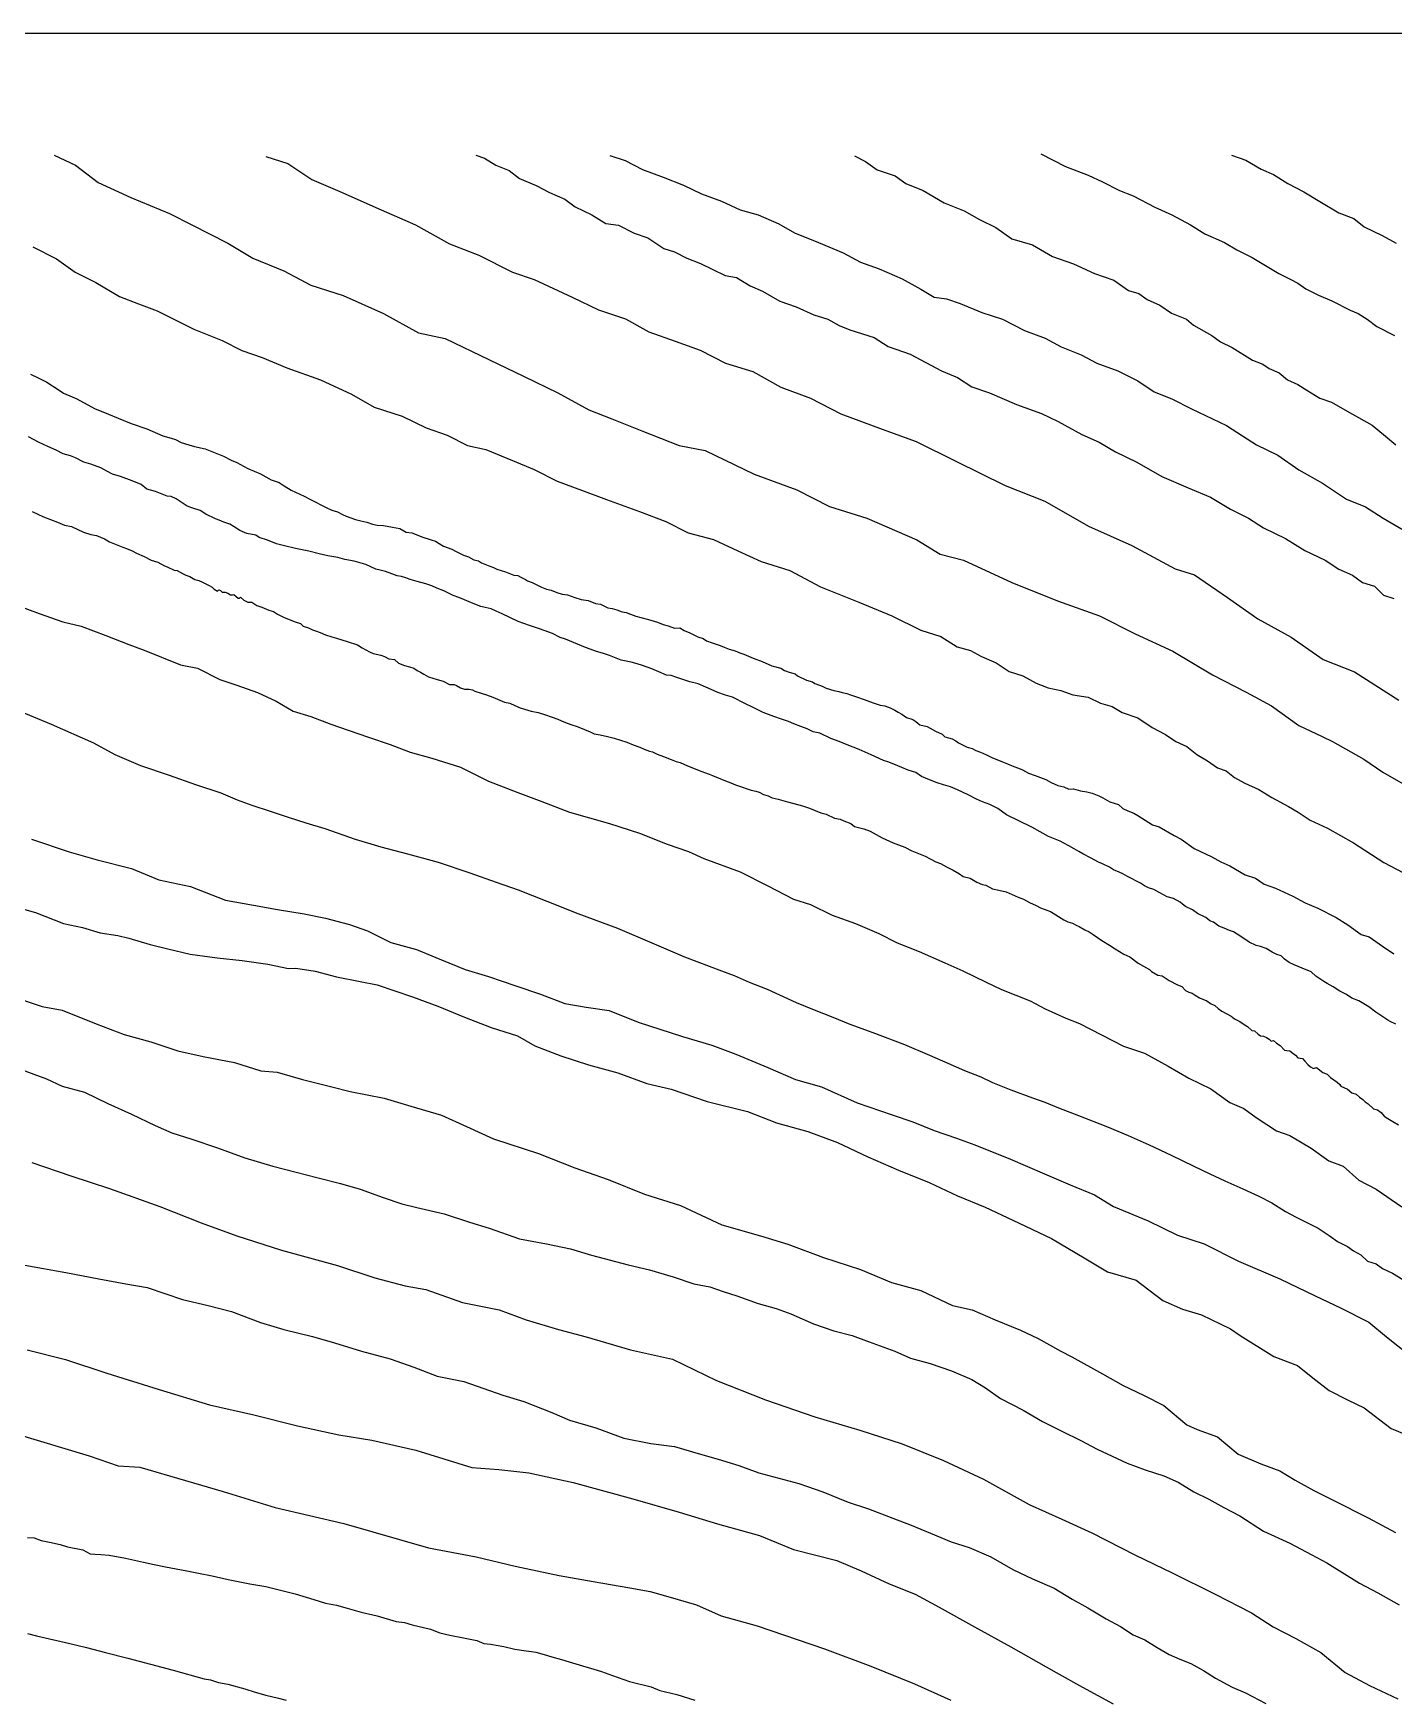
# Model space of a CAD drawing. Header units: millimetres. Extents: x 19067981 to 38137102, y 2652003 to 2652615.
# Drawn here: x 19068061.95 to 19068071.28, y 2652515.5 to 2652526.93 of the extents above; entities that cross this region are included whole.
import ezdxf

# ---------------------------------------------------------------- set-up
doc = ezdxf.new("R2010")
doc.units = ezdxf.units.MM

msp = doc.modelspace()

# ---------------------------------------------------------------- linework, layer by layer
for points in [[(19068056.931, 2652526.928), (19068085.45, 2652526.928), (19068085.45, 2652506.715), (19068056.931, 2652506.715), (19068056.931, 2652526.928)], [(19068062.094, 2652526.092), (19068062.239, 2652526.023), (19068062.394, 2652525.905), (19068062.618, 2652525.801), (19068062.883, 2652525.693), (19068063.036, 2652525.614), (19068063.284, 2652525.488), (19068063.456, 2652525.386), (19068063.667, 2652525.298), (19068063.852, 2652525.201), (19068064.074, 2652525.129), (19068064.351, 2652525.007), (19068064.592, 2652524.873), (19068064.774, 2652524.834), (19068065.078, 2652524.687), (19068065.312, 2652524.575), (19068065.546, 2652524.462), (19068065.759, 2652524.344), (19068065.916, 2652524.283), (19068066.123, 2652524.202), (19068066.379, 2652524.101), (19068066.558, 2652524.066), (19068066.893, 2652523.904), (19068067.185, 2652523.796), (19068067.41, 2652523.683), (19068067.666, 2652523.602), (19068068.008, 2652523.454), (19068068.168, 2652523.354), (19068068.329, 2652523.313), (19068068.66, 2652523.16), (19068068.973, 2652523.036), (19068069.262, 2652522.933), (19068069.505, 2652522.808), (19068069.763, 2652522.69), (19068070.037, 2652522.527), (19068070.267, 2652522.408), (19068070.441, 2652522.314), (19068070.627, 2652522.18), (19068070.787, 2652522.104), (19068070.858, 2652522.07), (19068071.073, 2652521.949), (19068071.203, 2652521.86), (19068071.359, 2652521.77)], [(19068063.545, 2652526.083), (19068063.696, 2652526.035), (19068063.86, 2652525.925), (19068064.067, 2652525.835), (19068064.299, 2652525.734), (19068064.57, 2652525.615), (19068064.803, 2652525.483), (19068065.004, 2652525.407), (19068065.235, 2652525.29), (19068065.385, 2652525.24), (19068065.645, 2652525.117), (19068065.825, 2652525.031), (19068066.011, 2652524.97), (19068066.171, 2652524.88), (19068066.352, 2652524.816), (19068066.522, 2652524.755), (19068066.696, 2652524.666), (19068066.885, 2652524.608), (19068067.076, 2652524.5), (19068067.279, 2652524.424), (19068067.487, 2652524.317), (19068067.771, 2652524.213), (19068068.004, 2652524.127), (19068068.276, 2652523.994), (19068068.615, 2652523.827), (19068068.887, 2652523.718), (19068069.186, 2652523.546), (19068069.483, 2652523.415), (19068069.779, 2652523.254), (19068069.913, 2652523.214), (19068070.138, 2652523.058), (19068070.348, 2652522.911), (19068070.575, 2652522.786), (19068070.794, 2652522.633), (19068071.009, 2652522.549), (19068071.314, 2652522.353)], [(19068065.903, 2652526.09), (19068066.008, 2652526.055), (19068066.127, 2652525.994), (19068066.269, 2652525.94), (19068066.408, 2652525.887), (19068066.531, 2652525.826), (19068066.67, 2652525.776), (19068066.796, 2652525.717), (19068066.92, 2652525.683), (19068067.062, 2652525.621), (19068067.17, 2652525.56), (19068067.335, 2652525.493), (19068067.504, 2652525.423), (19068067.622, 2652525.358), (19068067.75, 2652525.313), (19068067.908, 2652525.244), (19068068.035, 2652525.172), (19068068.128, 2652525.119), (19068068.211, 2652525.106), (19068068.305, 2652525.075), (19068068.455, 2652525.012), (19068068.597, 2652524.968), (19068068.748, 2652524.889), (19068068.888, 2652524.836), (19068068.999, 2652524.777), (19068069.135, 2652524.723), (19068069.242, 2652524.665), (19068069.387, 2652524.613), (19068069.523, 2652524.543), (19068069.635, 2652524.469), (19068069.758, 2652524.421), (19068069.891, 2652524.351), (19068070.133, 2652524.238), (19068070.242, 2652524.166), (19068070.338, 2652524.104), (19068070.484, 2652524.034), (19068070.627, 2652523.934), (19068070.791, 2652523.842), (19068070.954, 2652523.733), (19068071.086, 2652523.68), (19068071.207, 2652523.601), (19068071.343, 2652523.521)], [(19068067.582, 2652526.087), (19068067.657, 2652526.048), (19068067.736, 2652525.992), (19068067.86, 2652525.95), (19068067.933, 2652525.897), (19068068.052, 2652525.849), (19068068.196, 2652525.766), (19068068.334, 2652525.711), (19068068.438, 2652525.651), (19068068.55, 2652525.597), (19068068.66, 2652525.518), (19068068.801, 2652525.477), (19068068.94, 2652525.398), (19068069.082, 2652525.346), (19068069.228, 2652525.28), (19068069.359, 2652525.234), (19068069.46, 2652525.163), (19068069.531, 2652525.144), (19068069.589, 2652525.102), (19068069.674, 2652525.062), (19068069.756, 2652525.009), (19068069.857, 2652524.968), (19068069.905, 2652524.927), (19068070.031, 2652524.855), (19068070.091, 2652524.812), (19068070.17, 2652524.773), (19068070.31, 2652524.686), (19068070.382, 2652524.659), (19068070.425, 2652524.628), (19068070.493, 2652524.599), (19068070.551, 2652524.552), (19068070.622, 2652524.52), (19068070.684, 2652524.48), (19068070.771, 2652524.424), (19068070.851, 2652524.397), (19068070.975, 2652524.327), (19068071.037, 2652524.292), (19068071.132, 2652524.239), (19068071.222, 2652524.165), (19068071.293, 2652524.106)], [(19068068.859, 2652526.101), (19068069.029, 2652526.015), (19068069.183, 2652525.955), (19068069.282, 2652525.91), (19068069.399, 2652525.849), (19068069.493, 2652525.813), (19068069.64, 2652525.736), (19068069.757, 2652525.683), (19068069.885, 2652525.615), (19068069.984, 2652525.553), (19068070.118, 2652525.493), (19068070.202, 2652525.442), (19068070.309, 2652525.389), (19068070.411, 2652525.328), (19068070.492, 2652525.28), (19068070.574, 2652525.239), (19068070.622, 2652525.213), (19068070.677, 2652525.174), (19068070.763, 2652525.131), (19068070.855, 2652525.093), (19068070.981, 2652525.028), (19068071.035, 2652525.007), (19068071.096, 2652524.968), (19068071.163, 2652524.917), (19068071.285, 2652524.855)], [(19068070.167, 2652526.093), (19068070.264, 2652526.058), (19068070.37, 2652525.997), (19068070.454, 2652525.959), (19068070.553, 2652525.897), (19068070.663, 2652525.841), (19068070.773, 2652525.774), (19068070.903, 2652525.696), (19068071.005, 2652525.657), (19068071.076, 2652525.6), (19068071.2, 2652525.542), (19068071.295, 2652525.489)], [(19068061.946, 2652525.464), (19068062.109, 2652525.381), (19068062.236, 2652525.289), (19068062.378, 2652525.219), (19068062.54, 2652525.123), (19068062.672, 2652525.073), (19068062.8, 2652525.025), (19068063.05, 2652524.899), (19068063.244, 2652524.821), (19068063.379, 2652524.751), (19068063.519, 2652524.705), (19068063.689, 2652524.633), (19068063.919, 2652524.55), (19068064.133, 2652524.453), (19068064.288, 2652524.364), (19068064.479, 2652524.301), (19068064.645, 2652524.222), (19068064.788, 2652524.171), (19068064.927, 2652524.101), (19068065.054, 2652524.074), (19068065.237, 2652523.997), (19068065.385, 2652523.935), (19068065.542, 2652523.855), (19068065.71, 2652523.793), (19068065.881, 2652523.73), (19068066.107, 2652523.647), (19068066.288, 2652523.58), (19068066.44, 2652523.502), (19068066.615, 2652523.455), (19068066.781, 2652523.379), (19068066.941, 2652523.305), (19068067.137, 2652523.244), (19068067.349, 2652523.131), (19068067.61, 2652523.025), (19068067.838, 2652522.933), (19068068.037, 2652522.834), (19068068.174, 2652522.79), (19068068.284, 2652522.719), (19068068.376, 2652522.694), (19068068.451, 2652522.654), (19068068.552, 2652522.61), (19068068.641, 2652522.551), (19068068.735, 2652522.52), (19068068.827, 2652522.47), (19068068.91, 2652522.439), (19068068.997, 2652522.419), (19068069.079, 2652522.389), (19068069.183, 2652522.373), (19068069.269, 2652522.334), (19068069.347, 2652522.309), (19068069.417, 2652522.268), (19068069.524, 2652522.232), (19068069.623, 2652522.166), (19068069.713, 2652522.117), (19068069.785, 2652522.07), (19068069.859, 2652522.036), (19068069.929, 2652521.981), (19068070.002, 2652521.938), (19068070.07, 2652521.889), (19068070.129, 2652521.869), (19068070.186, 2652521.823), (19068070.258, 2652521.784), (19068070.353, 2652521.741), (19068070.444, 2652521.685), (19068070.557, 2652521.625), (19068070.624, 2652521.586), (19068070.706, 2652521.53), (19068070.824, 2652521.476), (19068071.004, 2652521.375), (19068071.211, 2652521.239), (19068071.346, 2652521.17)], [(19068061.931, 2652524.589), (19068061.983, 2652524.564), (19068062.043, 2652524.535), (19068062.127, 2652524.48), (19068062.158, 2652524.459), (19068062.216, 2652524.435), (19068062.249, 2652524.421), (19068062.369, 2652524.355), (19068062.465, 2652524.316), (19068062.531, 2652524.288), (19068062.62, 2652524.251), (19068062.728, 2652524.214), (19068062.838, 2652524.167), (19068062.896, 2652524.15), (19068062.924, 2652524.141), (19068062.965, 2652524.122), (19068063.016, 2652524.106), (19068063.056, 2652524.093), (19068063.129, 2652524.077), (19068063.209, 2652524.046), (19068063.254, 2652524.028), (19068063.307, 2652524), (19068063.346, 2652523.984), (19068063.422, 2652523.942), (19068063.509, 2652523.907), (19068063.581, 2652523.865), (19068063.635, 2652523.846), (19068063.671, 2652523.824), (19068063.719, 2652523.795), (19068063.807, 2652523.752), (19068063.85, 2652523.73), (19068063.958, 2652523.676), (19068063.996, 2652523.658), (19068064.037, 2652523.645), (19068064.071, 2652523.627), (19068064.096, 2652523.615), (19068064.16, 2652523.592), (19068064.196, 2652523.583), (19068064.238, 2652523.574), (19068064.276, 2652523.56), (19068064.308, 2652523.555), (19068064.351, 2652523.552), (19068064.413, 2652523.54), (19068064.463, 2652523.531), (19068064.507, 2652523.506), (19068064.546, 2652523.502), (19068064.575, 2652523.491), (19068064.615, 2652523.473), (19068064.678, 2652523.454), (19068064.708, 2652523.444), (19068064.734, 2652523.429), (19068064.762, 2652523.411), (19068064.821, 2652523.389), (19068064.849, 2652523.374), (19068064.873, 2652523.361), (19068064.901, 2652523.349), (19068064.934, 2652523.337), (19068064.971, 2652523.316), (19068065.002, 2652523.309), (19068065.024, 2652523.296), (19068065.08, 2652523.273), (19068065.106, 2652523.264), (19068065.128, 2652523.253), (19068065.159, 2652523.243), (19068065.188, 2652523.233), (19068065.244, 2652523.21), (19068065.272, 2652523.209), (19068065.293, 2652523.197), (19068065.324, 2652523.182), (19068065.338, 2652523.171), (19068065.371, 2652523.161), (19068065.434, 2652523.128), (19068065.47, 2652523.115), (19068065.502, 2652523.108), (19068065.54, 2652523.093), (19068065.576, 2652523.08), (19068065.614, 2652523.075), (19068065.663, 2652523.058), (19068065.706, 2652523.045), (19068065.754, 2652523.037), (19068065.805, 2652523.017), (19068065.84, 2652523.011), (19068065.89, 2652522.987), (19068065.919, 2652522.982), (19068065.951, 2652522.973), (19068065.989, 2652522.959), (19068066.016, 2652522.955), (19068066.045, 2652522.943), (19068066.081, 2652522.929), (19068066.116, 2652522.92), (19068066.169, 2652522.906), (19068066.207, 2652522.896), (19068066.231, 2652522.888), (19068066.268, 2652522.873), (19068066.303, 2652522.864), (19068066.346, 2652522.848), (19068066.383, 2652522.849), (19068066.414, 2652522.832), (19068066.453, 2652522.815), (19068066.506, 2652522.787), (19068066.543, 2652522.776), (19068066.566, 2652522.761), (19068066.604, 2652522.747), (19068066.661, 2652522.729), (19068066.687, 2652522.718), (19068066.721, 2652522.704), (19068066.762, 2652522.691), (19068066.794, 2652522.678), (19068066.822, 2652522.669), (19068066.87, 2652522.648), (19068066.898, 2652522.636), (19068066.936, 2652522.623), (19068066.968, 2652522.609), (19068067.014, 2652522.589), (19068067.077, 2652522.572), (19068067.102, 2652522.558), (19068067.133, 2652522.546), (19068067.158, 2652522.539), (19068067.174, 2652522.535), (19068067.191, 2652522.521), (19068067.252, 2652522.49), (19068067.292, 2652522.479), (19068067.31, 2652522.468), (19068067.34, 2652522.457), (19068067.36, 2652522.449), (19068067.387, 2652522.436), (19068067.44, 2652522.42), (19068067.473, 2652522.413), (19068067.497, 2652522.405), (19068067.529, 2652522.4), (19068067.554, 2652522.391), (19068067.594, 2652522.377), (19068067.647, 2652522.359), (19068067.685, 2652522.344), (19068067.715, 2652522.334), (19068067.756, 2652522.32), (19068067.788, 2652522.314), (19068067.826, 2652522.301), (19068067.858, 2652522.286), (19068067.881, 2652522.271), (19068067.906, 2652522.257), (19068067.938, 2652522.234), (19068067.98, 2652522.22), (19068068.002, 2652522.207), (19068068.029, 2652522.185), (19068068.079, 2652522.174), (19068068.101, 2652522.162), (19068068.136, 2652522.141), (19068068.182, 2652522.12), (19068068.201, 2652522.101), (19068068.25, 2652522.088), (19068068.277, 2652522.075), (19068068.294, 2652522.061), (19068068.354, 2652522.03), (19068068.387, 2652522.021), (19068068.413, 2652522.008), (19068068.446, 2652521.996), (19068068.487, 2652521.978), (19068068.528, 2652521.959), (19068068.558, 2652521.946), (19068068.597, 2652521.931), (19068068.631, 2652521.916), (19068068.673, 2652521.899), (19068068.705, 2652521.888), (19068068.734, 2652521.875), (19068068.775, 2652521.853), (19068068.819, 2652521.836), (19068068.857, 2652521.822), (19068068.894, 2652521.81), (19068068.93, 2652521.788), (19068068.975, 2652521.769), (19068069.017, 2652521.76), (19068069.052, 2652521.743), (19068069.082, 2652521.745), (19068069.132, 2652521.731), (19068069.174, 2652521.724), (19068069.212, 2652521.715), (19068069.256, 2652521.698), (19068069.283, 2652521.683), (19068069.332, 2652521.657), (19068069.391, 2652521.637), (19068069.422, 2652521.611), (19068069.455, 2652521.595), (19068069.497, 2652521.579), (19068069.523, 2652521.563), (19068069.625, 2652521.498), (19068069.67, 2652521.485), (19068069.774, 2652521.425), (19068069.822, 2652521.4), (19068069.911, 2652521.337), (19068070.031, 2652521.279), (19068070.093, 2652521.244), (19068070.156, 2652521.216), (19068070.26, 2652521.155), (19068070.331, 2652521.133), (19068070.391, 2652521.091), (19068070.469, 2652521.063), (19068070.587, 2652521.009), (19068070.672, 2652520.964), (19068070.759, 2652520.926), (19068070.884, 2652520.863), (19068070.965, 2652520.813), (19068071.056, 2652520.747), (19068071.11, 2652520.73), (19068071.202, 2652520.667), (19068071.279, 2652520.614)], [(19068061.942, 2652523.648), (19068062.019, 2652523.611), (19068062.116, 2652523.575), (19068062.165, 2652523.555), (19068062.211, 2652523.545), (19068062.295, 2652523.507), (19068062.344, 2652523.491), (19068062.384, 2652523.483), (19068062.439, 2652523.46), (19068062.472, 2652523.44), (19068062.529, 2652523.417), (19068062.564, 2652523.402), (19068062.589, 2652523.393), (19068062.628, 2652523.378), (19068062.657, 2652523.361), (19068062.711, 2652523.339), (19068062.759, 2652523.314), (19068062.805, 2652523.3), (19068062.849, 2652523.275), (19068062.869, 2652523.268), (19068062.916, 2652523.245), (19068062.936, 2652523.244), (19068062.977, 2652523.219), (19068062.996, 2652523.211), (19068063.024, 2652523.201), (19068063.057, 2652523.182), (19068063.084, 2652523.175), (19068063.111, 2652523.164), (19068063.152, 2652523.142), (19068063.176, 2652523.128), (19068063.191, 2652523.115), (19068063.214, 2652523.102), (19068063.223, 2652523.111), (19068063.233, 2652523.106), (19068063.245, 2652523.095), (19068063.265, 2652523.094), (19068063.285, 2652523.087), (19068063.302, 2652523.075), (19068063.317, 2652523.075), (19068063.325, 2652523.078), (19068063.342, 2652523.064), (19068063.354, 2652523.053), (19068063.364, 2652523.053), (19068063.371, 2652523.06), (19068063.393, 2652523.04), (19068063.421, 2652523.025), (19068063.449, 2652523.026), (19068063.483, 2652523.002), (19068063.517, 2652522.992), (19068063.566, 2652522.97), (19068063.596, 2652522.961), (19068063.624, 2652522.944), (19068063.671, 2652522.921), (19068063.746, 2652522.892), (19068063.783, 2652522.879), (19068063.8, 2652522.861), (19068063.837, 2652522.849), (19068063.864, 2652522.836), (19068063.893, 2652522.827), (19068063.918, 2652522.817), (19068063.954, 2652522.802), (19068063.996, 2652522.789), (19068064.028, 2652522.779), (19068064.102, 2652522.755), (19068064.172, 2652522.732), (19068064.205, 2652522.712), (19068064.255, 2652522.685), (19068064.28, 2652522.674), (19068064.334, 2652522.662), (19068064.359, 2652522.652), (19068064.388, 2652522.638), (19068064.426, 2652522.632), (19068064.455, 2652522.608), (19068064.496, 2652522.591), (19068064.53, 2652522.583), (19068064.559, 2652522.574), (19068064.583, 2652522.556), (19068064.606, 2652522.545), (19068064.629, 2652522.533), (19068064.66, 2652522.513), (19068064.72, 2652522.496), (19068064.76, 2652522.483), (19068064.804, 2652522.46), (19068064.836, 2652522.46), (19068064.852, 2652522.455), (19068064.88, 2652522.439), (19068064.907, 2652522.43), (19068064.939, 2652522.428), (19068064.962, 2652522.425), (19068064.977, 2652522.415), (19068065.022, 2652522.401), (19068065.058, 2652522.39), (19068065.1, 2652522.374), (19068065.181, 2652522.34), (19068065.218, 2652522.332), (19068065.251, 2652522.317), (19068065.289, 2652522.302), (19068065.318, 2652522.292), (19068065.363, 2652522.278), (19068065.411, 2652522.269), (19068065.463, 2652522.252), (19068065.501, 2652522.24), (19068065.546, 2652522.224), (19068065.571, 2652522.211), (19068065.61, 2652522.196), (19068065.642, 2652522.185), (19068065.672, 2652522.175), (19068065.702, 2652522.164), (19068065.73, 2652522.152), (19068065.768, 2652522.136), (19068065.796, 2652522.122), (19068065.838, 2652522.115), (19068065.887, 2652522.105), (19068065.934, 2652522.093), (19068065.976, 2652522.08), (19068066.019, 2652522.065), (19068066.063, 2652522.047), (19068066.11, 2652522.031), (19068066.139, 2652522.018), (19068066.175, 2652522.003), (19068066.197, 2652521.998), (19068066.227, 2652521.984), (19068066.271, 2652521.968), (19068066.324, 2652521.946), (19068066.359, 2652521.932), (19068066.385, 2652521.926), (19068066.435, 2652521.904), (19068066.466, 2652521.892), (19068066.515, 2652521.872), (19068066.553, 2652521.857), (19068066.585, 2652521.846), (19068066.608, 2652521.837), (19068066.647, 2652521.821), (19068066.696, 2652521.801), (19068066.734, 2652521.786), (19068066.765, 2652521.773), (19068066.806, 2652521.758), (19068066.846, 2652521.746), (19068066.873, 2652521.737), (19068066.904, 2652521.729), (19068066.927, 2652521.722), (19068066.956, 2652521.706), (19068066.99, 2652521.697), (19068067.017, 2652521.684), (19068067.057, 2652521.674), (19068067.122, 2652521.656), (19068067.165, 2652521.645), (19068067.224, 2652521.629), (19068067.273, 2652521.613), (19068067.35, 2652521.581), (19068067.387, 2652521.572), (19068067.444, 2652521.543), (19068067.482, 2652521.538), (19068067.507, 2652521.525), (19068067.556, 2652521.507), (19068067.582, 2652521.486), (19068067.645, 2652521.471), (19068067.689, 2652521.454), (19068067.729, 2652521.432), (19068067.77, 2652521.409), (19068067.846, 2652521.376), (19068067.883, 2652521.362), (19068067.926, 2652521.346), (19068067.975, 2652521.32), (19068068.021, 2652521.301), (19068068.065, 2652521.283), (19068068.101, 2652521.264), (19068068.139, 2652521.245), (19068068.171, 2652521.232), (19068068.212, 2652521.21), (19068068.257, 2652521.188), (19068068.3, 2652521.162), (19068068.327, 2652521.145), (19068068.375, 2652521.132), (19068068.421, 2652521.106), (19068068.456, 2652521.089), (19068068.482, 2652521.084), (19068068.527, 2652521.06), (19068068.571, 2652521.051), (19068068.622, 2652521.039), (19068068.704, 2652521.003), (19068068.74, 2652520.989), (19068068.781, 2652520.965), (19068068.826, 2652520.945), (19068068.856, 2652520.93), (19068068.901, 2652520.913), (19068068.926, 2652520.903), (19068068.98, 2652520.869), (19068069.017, 2652520.847), (19068069.045, 2652520.834), (19068069.077, 2652520.824), (19068069.102, 2652520.809), (19068069.122, 2652520.802), (19068069.16, 2652520.777), (19068069.191, 2652520.765), (19068069.217, 2652520.747), (19068069.277, 2652520.706), (19068069.329, 2652520.674), (19068069.368, 2652520.648), (19068069.427, 2652520.612), (19068069.47, 2652520.593), (19068069.526, 2652520.55), (19068069.564, 2652520.529), (19068069.603, 2652520.506), (19068069.617, 2652520.492), (19068069.661, 2652520.468), (19068069.691, 2652520.463), (19068069.739, 2652520.431), (19068069.796, 2652520.401), (19068069.826, 2652520.39), (19068069.85, 2652520.362), (19068069.873, 2652520.35), (19068069.897, 2652520.344), (19068069.917, 2652520.331), (19068069.947, 2652520.311), (19068069.998, 2652520.291), (19068070.022, 2652520.272), (19068070.051, 2652520.259), (19068070.075, 2652520.239), (19068070.101, 2652520.22), (19068070.165, 2652520.187), (19068070.186, 2652520.168), (19068070.223, 2652520.15), (19068070.254, 2652520.128), (19068070.275, 2652520.116), (19068070.305, 2652520.088), (19068070.325, 2652520.086), (19068070.349, 2652520.063), (19068070.366, 2652520.052), (19068070.385, 2652520.049), (19068070.406, 2652520.039), (19068070.425, 2652520.029), (19068070.438, 2652520.015), (19068070.455, 2652520.02), (19068070.476, 2652520.001), (19068070.499, 2652519.985), (19068070.53, 2652519.953), (19068070.546, 2652519.951), (19068070.567, 2652519.948), (19068070.587, 2652519.933), (19068070.605, 2652519.918), (19068070.622, 2652519.9), (19068070.653, 2652519.895), (19068070.67, 2652519.877), (19068070.69, 2652519.855), (19068070.708, 2652519.838), (19068070.729, 2652519.828), (19068070.75, 2652519.833), (19068070.793, 2652519.799), (19068070.822, 2652519.787), (19068070.845, 2652519.765), (19068070.868, 2652519.749), (19068070.891, 2652519.733), (19068070.91, 2652519.716), (19068070.916, 2652519.705), (19068070.961, 2652519.686), (19068070.992, 2652519.661), (19068071.021, 2652519.65), (19068071.045, 2652519.631), (19068071.066, 2652519.615), (19068071.084, 2652519.598), (19068071.103, 2652519.584), (19068071.14, 2652519.551), (19068071.168, 2652519.544), (19068071.193, 2652519.526), (19068071.214, 2652519.5), (19068071.238, 2652519.483), (19068071.273, 2652519.464), (19068071.312, 2652519.441)], [(19068061.787, 2652523.024), (19068061.991, 2652522.949), (19068062.152, 2652522.892), (19068062.279, 2652522.862), (19068062.447, 2652522.798), (19068062.605, 2652522.736), (19068062.711, 2652522.697), (19068062.96, 2652522.595), (19068063.077, 2652522.573), (19068063.23, 2652522.496), (19068063.345, 2652522.456), (19068063.488, 2652522.406), (19068063.616, 2652522.347), (19068063.733, 2652522.277), (19068063.852, 2652522.241), (19068063.99, 2652522.19), (19068064.11, 2652522.147), (19068064.249, 2652522.1), (19068064.398, 2652522.049), (19068064.534, 2652521.997), (19068064.682, 2652521.955), (19068064.88, 2652521.894), (19068065.071, 2652521.798), (19068065.273, 2652521.72), (19068065.437, 2652521.659), (19068065.626, 2652521.586), (19068065.902, 2652521.508), (19068066.107, 2652521.442), (19068066.296, 2652521.366), (19068066.443, 2652521.315), (19068066.549, 2652521.267), (19068066.798, 2652521.176), (19068066.986, 2652521.081), (19068067.163, 2652520.988), (19068067.28, 2652520.953), (19068067.428, 2652520.879), (19068067.589, 2652520.822), (19068067.747, 2652520.752), (19068067.874, 2652520.689), (19068068.024, 2652520.629), (19068068.2, 2652520.552), (19068068.323, 2652520.496), (19068068.484, 2652520.418), (19068068.59, 2652520.369), (19068068.785, 2652520.29), (19068068.888, 2652520.236), (19068069.03, 2652520.173), (19068069.124, 2652520.136), (19068069.426, 2652519.979), (19068069.569, 2652519.932), (19068069.733, 2652519.843), (19068069.873, 2652519.761), (19068070.025, 2652519.687), (19068070.154, 2652519.594), (19068070.252, 2652519.552), (19068070.336, 2652519.491), (19068070.474, 2652519.4), (19068070.566, 2652519.368), (19068070.713, 2652519.28), (19068070.833, 2652519.193), (19068070.933, 2652519.158), (19068071.04, 2652519.06), (19068071.159, 2652518.999), (19068071.335, 2652518.878)], [(19068061.858, 2652522.279), (19068062.072, 2652522.188), (19068062.362, 2652522.06), (19068062.508, 2652521.98), (19068062.685, 2652521.905), (19068062.881, 2652521.838), (19068063.063, 2652521.775), (19068063.235, 2652521.717), (19068063.349, 2652521.67), (19068063.448, 2652521.633), (19068063.575, 2652521.592), (19068063.697, 2652521.55), (19068063.819, 2652521.512), (19068063.948, 2652521.474), (19068064.157, 2652521.4), (19068064.334, 2652521.347), (19068064.517, 2652521.3), (19068064.727, 2652521.242), (19068064.944, 2652521.168), (19068065.123, 2652521.106), (19068065.275, 2652521.053), (19068065.472, 2652520.974), (19068065.684, 2652520.891), (19068065.956, 2652520.79), (19068066.192, 2652520.688), (19068066.416, 2652520.594), (19068066.67, 2652520.497), (19068066.756, 2652520.465), (19068066.858, 2652520.42), (19068066.982, 2652520.37), (19068067.067, 2652520.333), (19068067.181, 2652520.279), (19068067.305, 2652520.23), (19068067.432, 2652520.18), (19068067.549, 2652520.132), (19068067.706, 2652520.073), (19068067.923, 2652519.992), (19068068.096, 2652519.919), (19068068.22, 2652519.864), (19068068.335, 2652519.814), (19068068.448, 2652519.769), (19068068.527, 2652519.731), (19068068.654, 2652519.68), (19068068.801, 2652519.626), (19068068.886, 2652519.596), (19068068.98, 2652519.558), (19068069.118, 2652519.504), (19068069.317, 2652519.427), (19068069.457, 2652519.367), (19068069.602, 2652519.303), (19068069.752, 2652519.232), (19068069.909, 2652519.158), (19068070.017, 2652519.105), (19068070.12, 2652519.057), (19068070.245, 2652519.001), (19068070.353, 2652518.95), (19068070.443, 2652518.905), (19068070.536, 2652518.845), (19068070.609, 2652518.807), (19068070.673, 2652518.776), (19068070.76, 2652518.731), (19068070.835, 2652518.682), (19068070.893, 2652518.641), (19068070.961, 2652518.606), (19068071.004, 2652518.577), (19068071.053, 2652518.549), (19068071.1, 2652518.506), (19068071.158, 2652518.486), (19068071.202, 2652518.455), (19068071.271, 2652518.424), (19068071.342, 2652518.379)], [(19068061.937, 2652521.399), (19068062.196, 2652521.314), (19068062.389, 2652521.258), (19068062.623, 2652521.199), (19068062.81, 2652521.12), (19068063.029, 2652521.076), (19068063.268, 2652520.981), (19068063.461, 2652520.947), (19068063.625, 2652520.917), (19068063.807, 2652520.888), (19068063.953, 2652520.858), (19068064.119, 2652520.814), (19068064.241, 2652520.771), (19068064.402, 2652520.692), (19068064.577, 2652520.644), (19068064.749, 2652520.573), (19068064.912, 2652520.506), (19068065.072, 2652520.459), (19068065.259, 2652520.394), (19068065.428, 2652520.337), (19068065.594, 2652520.273), (19068065.742, 2652520.247), (19068065.899, 2652520.225), (19068066.097, 2652520.145), (19068066.402, 2652520.047), (19068066.602, 2652519.987), (19068066.767, 2652519.926), (19068066.987, 2652519.834), (19068067.176, 2652519.752), (19068067.355, 2652519.702), (19068067.599, 2652519.591), (19068067.84, 2652519.509), (19068067.98, 2652519.46), (19068068.128, 2652519.401), (19068068.281, 2652519.348), (19068068.406, 2652519.304), (19068068.65, 2652519.204), (19068068.885, 2652519.105), (19068069.059, 2652519.03), (19068069.227, 2652518.961), (19068069.358, 2652518.881), (19068069.596, 2652518.783), (19068069.796, 2652518.683), (19068069.979, 2652518.624), (19068070.215, 2652518.506), (19068070.497, 2652518.383), (19068070.74, 2652518.268), (19068070.913, 2652518.184), (19068071.107, 2652518.086), (19068071.229, 2652517.987), (19068071.384, 2652517.862)], [(19068061.786, 2652520.327), (19068062.011, 2652520.253), (19068062.148, 2652520.227), (19068062.381, 2652520.134), (19068062.574, 2652520.06), (19068062.757, 2652520.01), (19068062.941, 2652519.949), (19068063.114, 2652519.909), (19068063.329, 2652519.868), (19068063.51, 2652519.81), (19068063.622, 2652519.802), (19068063.795, 2652519.752), (19068063.998, 2652519.702), (19068064.123, 2652519.668), (19068064.357, 2652519.623), (19068064.538, 2652519.569), (19068064.748, 2652519.507), (19068064.921, 2652519.428), (19068065.106, 2652519.344), (19068065.415, 2652519.243), (19068065.664, 2652519.145), (19068065.891, 2652519.066), (19068066.14, 2652518.964), (19068066.387, 2652518.888), (19068066.672, 2652518.755), (19068066.937, 2652518.678), (19068067.125, 2652518.622), (19068067.369, 2652518.53), (19068067.622, 2652518.447), (19068067.835, 2652518.359), (19068068.036, 2652518.305), (19068068.252, 2652518.202), (19068068.388, 2652518.172), (19068068.545, 2652518.103), (19068068.72, 2652518.033), (19068068.84, 2652517.975), (19068068.995, 2652517.887), (19068069.072, 2652517.85), (19068069.281, 2652517.733), (19068069.424, 2652517.653), (19068069.563, 2652517.586), (19068069.703, 2652517.516), (19068069.86, 2652517.382), (19068069.93, 2652517.35), (19068070.07, 2652517.3), (19068070.212, 2652517.182), (19068070.367, 2652517.116), (19068070.498, 2652517.068), (19068070.602, 2652517.003), (19068070.731, 2652516.931), (19068070.863, 2652516.865), (19068071.103, 2652516.744), (19068071.292, 2652516.643)], [(19068061.698, 2652519.882), (19068062.04, 2652519.756), (19068062.148, 2652519.705), (19068062.301, 2652519.665), (19068062.46, 2652519.586), (19068062.624, 2652519.513), (19068062.785, 2652519.436), (19068062.9, 2652519.385), (19068063.037, 2652519.342), (19068063.214, 2652519.283), (19068063.4, 2652519.214), (19068063.592, 2652519.156), (19068063.752, 2652519.116), (19068063.895, 2652519.08), (19068064.056, 2652519.038), (19068064.191, 2652518.998), (19068064.348, 2652518.941), (19068064.476, 2652518.898), (19068064.579, 2652518.873), (19068064.767, 2652518.831), (19068064.942, 2652518.773), (19068065.077, 2652518.732), (19068065.285, 2652518.659), (19068065.468, 2652518.625), (19068065.633, 2652518.59), (19068065.778, 2652518.547), (19068066.029, 2652518.481), (19068066.176, 2652518.445), (19068066.337, 2652518.398), (19068066.479, 2652518.349), (19068066.59, 2652518.329), (19068066.681, 2652518.297), (19068066.774, 2652518.268), (19068066.921, 2652518.214), (19068067.043, 2652518.18), (19068067.144, 2652518.145), (19068067.3, 2652518.075), (19068067.439, 2652518.028), (19068067.565, 2652517.996), (19068067.681, 2652517.953), (19068067.858, 2652517.888), (19068067.964, 2652517.84), (19068068.101, 2652517.804), (19068068.246, 2652517.754), (19068068.386, 2652517.693), (19068068.48, 2652517.636), (19068068.582, 2652517.564), (19068068.738, 2652517.484), (19068068.871, 2652517.405), (19068069.003, 2652517.339), (19068069.133, 2652517.275), (19068069.246, 2652517.216), (19068069.45, 2652517.119), (19068069.575, 2652517.074), (19068069.703, 2652517.032), (19068069.801, 2652516.99), (19068069.907, 2652516.924), (19068070.012, 2652516.873), (19068070.113, 2652516.815), (19068070.224, 2652516.758), (19068070.385, 2652516.653), (19068070.567, 2652516.57), (19068070.717, 2652516.49), (19068070.819, 2652516.437), (19068071.044, 2652516.297), (19068071.169, 2652516.229), (19068071.315, 2652516.148)], [(19068061.939, 2652519.181), (19068062.208, 2652519.09), (19068062.473, 2652519.003), (19068062.818, 2652518.881), (19068063.101, 2652518.769), (19068063.345, 2652518.679), (19068063.652, 2652518.581), (19068064.037, 2652518.475), (19068064.292, 2652518.392), (19068064.501, 2652518.336), (19068064.641, 2652518.312), (19068064.892, 2652518.221), (19068065.144, 2652518.172), (19068065.329, 2652518.102), (19068065.552, 2652518.036), (19068065.74, 2652517.987), (19068066.044, 2652517.896), (19068066.334, 2652517.834), (19068066.634, 2652517.687), (19068066.97, 2652517.553), (19068067.308, 2652517.438), (19068067.618, 2652517.347), (19068067.908, 2652517.253), (19068068.191, 2652517.138), (19068068.466, 2652517.01), (19068068.78, 2652516.835), (19068069.002, 2652516.736), (19068069.208, 2652516.642), (19068069.508, 2652516.489), (19068069.759, 2652516.367), (19068070.055, 2652516.221), (19068070.303, 2652516.092), (19068070.453, 2652515.998), (19068070.607, 2652515.917), (19068070.778, 2652515.82), (19068070.946, 2652515.684), (19068071.112, 2652515.595), (19068071.307, 2652515.504)], [(19068061.893, 2652518.478), (19068062.173, 2652518.428), (19068062.4, 2652518.384), (19068062.585, 2652518.349), (19068062.731, 2652518.324), (19068062.973, 2652518.242), (19068063.149, 2652518.202), (19068063.309, 2652518.159), (19068063.508, 2652518.085), (19068063.669, 2652518.036), (19068063.864, 2652517.988), (19068064.016, 2652517.944), (19068064.201, 2652517.888), (19068064.396, 2652517.835), (19068064.56, 2652517.777), (19068064.72, 2652517.717), (19068064.902, 2652517.68), (19068065.17, 2652517.586), (19068065.313, 2652517.542), (19068065.506, 2652517.467), (19068065.627, 2652517.414), (19068065.807, 2652517.363), (19068066, 2652517.292), (19068066.185, 2652517.255), (19068066.347, 2652517.234), (19068066.51, 2652517.187), (19068066.647, 2652517.147), (19068066.789, 2652517.104), (19068066.924, 2652517.054), (19068067.2, 2652516.981), (19068067.364, 2652516.924), (19068067.537, 2652516.853), (19068067.676, 2652516.807), (19068067.845, 2652516.743), (19068067.969, 2652516.695), (19068068.103, 2652516.639), (19068068.244, 2652516.581), (19068068.368, 2652516.541), (19068068.516, 2652516.478), (19068068.666, 2652516.39), (19068068.802, 2652516.327), (19068068.95, 2652516.263), (19068069.074, 2652516.186), (19068069.181, 2652516.127), (19068069.308, 2652516.052), (19068069.406, 2652515.999), (19068069.493, 2652515.941), (19068069.573, 2652515.907), (19068069.656, 2652515.854), (19068069.739, 2652515.808), (19068069.813, 2652515.774), (19068069.887, 2652515.745), (19068069.974, 2652515.697), (19068070.057, 2652515.644), (19068070.17, 2652515.584), (19068070.263, 2652515.544), (19068070.401, 2652515.471)], [(19068061.809, 2652517.328), (19068062.332, 2652517.169), (19068062.532, 2652517.101), (19068062.681, 2652517.092), (19068062.993, 2652517.001), (19068063.251, 2652516.926), (19068063.609, 2652516.815), (19068064.079, 2652516.706), (19068064.659, 2652516.539), (19068064.986, 2652516.476), (19068065.255, 2652516.413), (19068065.556, 2652516.35), (19068065.788, 2652516.307), (19068066.04, 2652516.264), (19068066.18, 2652516.239), (19068066.317, 2652516.201), (19068066.498, 2652516.147), (19068066.667, 2652516.073), (19068066.913, 2652516.004), (19068067.376, 2652515.845), (19068067.694, 2652515.728), (19068067.992, 2652515.605), (19068068.241, 2652515.494)], [(19068061.91, 2652516.609), (19068061.956, 2652516.608), (19068062.004, 2652516.588), (19068062.062, 2652516.578), (19068062.134, 2652516.561), (19068062.185, 2652516.546), (19068062.29, 2652516.525), (19068062.341, 2652516.497), (19068062.373, 2652516.496), (19068062.414, 2652516.494), (19068062.47, 2652516.489), (19068062.582, 2652516.469), (19068062.706, 2652516.44), (19068062.779, 2652516.424), (19068062.857, 2652516.409), (19068063.003, 2652516.38), (19068063.083, 2652516.365), (19068063.176, 2652516.346), (19068063.286, 2652516.322), (19068063.434, 2652516.292), (19068063.544, 2652516.273), (19068063.627, 2652516.253), (19068063.745, 2652516.224), (19068063.874, 2652516.184), (19068063.953, 2652516.16), (19068064.028, 2652516.146), (19068064.102, 2652516.125), (19068064.199, 2652516.098), (19068064.308, 2652516.072), (19068064.439, 2652516.034), (19068064.495, 2652516.027), (19068064.547, 2652516.011), (19068064.674, 2652515.981), (19068064.738, 2652515.956), (19068064.806, 2652515.94), (19068064.901, 2652515.921), (19068064.991, 2652515.904), (19068065.039, 2652515.882), (19068065.085, 2652515.879), (19068065.138, 2652515.869), (19068065.177, 2652515.863), (19068065.252, 2652515.843), (19068065.329, 2652515.832), (19068065.367, 2652515.827), (19068065.396, 2652515.823), (19068065.454, 2652515.807), (19068065.505, 2652515.792), (19068065.571, 2652515.773), (19068065.624, 2652515.756), (19068065.716, 2652515.73), (19068065.793, 2652515.707), (19068065.846, 2652515.69), (19068065.922, 2652515.664), (19068066.038, 2652515.623), (19068066.186, 2652515.586), (19068066.247, 2652515.56), (19068066.363, 2652515.532), (19068066.486, 2652515.493)], [(19068061.91, 2652515.952), (19068061.973, 2652515.936), (19068062.201, 2652515.883), (19068062.315, 2652515.855), (19068062.445, 2652515.821), (19068062.599, 2652515.781), (19068062.91, 2652515.7), (19068063.121, 2652515.64), (19068063.164, 2652515.634), (19068063.22, 2652515.616), (19068063.283, 2652515.603), (19068063.401, 2652515.572), (19068063.472, 2652515.549), (19068063.545, 2652515.529), (19068063.631, 2652515.507), (19068063.683, 2652515.494)]]:
    msp.add_lwpolyline(points)
at = {"color": 61}
for points in [[(19068064.984, 2652526.091), (19068065.044, 2652526.072), (19068065.121, 2652526.023), (19068065.212, 2652525.986), (19068065.284, 2652525.932), (19068065.398, 2652525.885), (19068065.49, 2652525.835), (19068065.594, 2652525.79), (19068065.666, 2652525.737), (19068065.781, 2652525.682), (19068065.877, 2652525.623), (19068065.962, 2652525.611), (19068066.071, 2652525.556), (19068066.165, 2652525.525), (19068066.273, 2652525.451), (19068066.347, 2652525.428), (19068066.432, 2652525.385), (19068066.525, 2652525.348), (19068066.694, 2652525.266), (19068066.772, 2652525.253), (19068066.865, 2652525.196), (19068066.951, 2652525.159), (19068067.07, 2652525.09), (19068067.18, 2652525.051), (19068067.302, 2652524.996), (19068067.398, 2652524.967), (19068067.477, 2652524.924), (19068067.549, 2652524.894), (19068067.716, 2652524.841), (19068067.812, 2652524.78), (19068067.962, 2652524.726), (19068068.177, 2652524.612), (19068068.287, 2652524.567), (19068068.386, 2652524.502), (19068068.508, 2652524.461), (19068068.693, 2652524.382), (19068068.864, 2652524.32), (19068068.977, 2652524.266), (19068069.14, 2652524.176), (19068069.26, 2652524.124), (19068069.371, 2652524.057), (19068069.517, 2652523.986), (19068069.689, 2652523.888), (19068069.869, 2652523.811), (19068070.022, 2652523.746), (19068070.159, 2652523.664), (19068070.282, 2652523.602), (19068070.385, 2652523.536), (19068070.536, 2652523.463), (19068070.67, 2652523.381), (19068070.808, 2652523.313), (19068070.902, 2652523.251), (19068070.997, 2652523.212), (19068071.065, 2652523.161), (19068071.148, 2652523.136), (19068071.209, 2652523.074), (19068071.28, 2652523.05)], [(19068071.294, 2652520.131), (19068071.254, 2652520.15), (19068071.239, 2652520.158), (19068071.155, 2652520.213), (19068071.109, 2652520.25), (19068071.063, 2652520.277), (19068071.039, 2652520.292), (19068070.992, 2652520.31), (19068070.956, 2652520.335), (19068070.909, 2652520.358), (19068070.863, 2652520.388), (19068070.823, 2652520.409), (19068070.799, 2652520.424), (19068070.744, 2652520.461), (19068070.713, 2652520.489), (19068070.652, 2652520.514), (19068070.597, 2652520.537), (19068070.562, 2652520.555), (19068070.529, 2652520.578), (19068070.506, 2652520.599), (19068070.477, 2652520.608), (19068070.446, 2652520.624), (19068070.403, 2652520.65), (19068070.366, 2652520.664), (19068070.336, 2652520.671), (19068070.287, 2652520.693), (19068070.23, 2652520.733), (19068070.179, 2652520.765), (19068070.152, 2652520.773), (19068070.115, 2652520.79), (19068070.08, 2652520.803), (19068070.043, 2652520.831), (19068070.017, 2652520.839), (19068069.991, 2652520.862), (19068069.933, 2652520.89), (19068069.899, 2652520.916), (19068069.85, 2652520.937), (19068069.831, 2652520.955), (19068069.815, 2652520.967), (19068069.768, 2652520.992), (19068069.725, 2652521.004), (19068069.676, 2652521.033), (19068069.634, 2652521.054), (19068069.598, 2652521.067), (19068069.569, 2652521.08), (19068069.542, 2652521.099), (19068069.516, 2652521.112), (19068069.48, 2652521.13), (19068069.454, 2652521.143), (19068069.422, 2652521.163), (19068069.396, 2652521.174), (19068069.358, 2652521.19), (19068069.33, 2652521.208), (19068069.282, 2652521.23), (19068069.254, 2652521.242), (19068069.2, 2652521.272), (19068069.148, 2652521.3), (19068069.119, 2652521.316), (19068069.087, 2652521.333), (19068069.051, 2652521.354), (19068069.017, 2652521.373), (19068068.992, 2652521.386), (19068068.912, 2652521.419), (19068068.798, 2652521.482), (19068068.624, 2652521.568), (19068068.564, 2652521.61), (19068068.51, 2652521.638), (19068068.459, 2652521.655), (19068068.417, 2652521.675), (19068068.36, 2652521.703), (19068068.288, 2652521.739), (19068068.239, 2652521.759), (19068068.191, 2652521.772), (19068068.149, 2652521.787), (19068068.095, 2652521.806), (19068068.04, 2652521.83), (19068068.001, 2652521.857), (19068067.948, 2652521.873), (19068067.906, 2652521.892), (19068067.85, 2652521.914), (19068067.81, 2652521.93), (19068067.781, 2652521.94), (19068067.695, 2652521.978), (19068067.614, 2652522.016), (19068067.53, 2652522.047), (19068067.476, 2652522.07), (19068067.419, 2652522.091), (19068067.344, 2652522.127), (19068067.298, 2652522.136), (19068067.257, 2652522.156), (19068067.212, 2652522.174), (19068067.166, 2652522.192), (19068067.129, 2652522.207), (19068067.081, 2652522.224), (19068067.029, 2652522.242), (19068066.954, 2652522.27), (19068066.91, 2652522.291), (19068066.807, 2652522.343), (19068066.773, 2652522.36), (19068066.745, 2652522.375), (19068066.697, 2652522.387), (19068066.644, 2652522.407), (19068066.618, 2652522.417), (19068066.561, 2652522.442), (19068066.508, 2652522.466), (19068066.453, 2652522.479), (19068066.363, 2652522.508), (19068066.325, 2652522.522), (19068066.292, 2652522.526), (19068066.24, 2652522.549), (19068066.191, 2652522.568), (19068066.128, 2652522.591), (19068066.091, 2652522.602), (19068066.05, 2652522.615), (19068065.981, 2652522.628), (19068065.901, 2652522.659), (19068065.853, 2652522.676), (19068065.811, 2652522.688), (19068065.769, 2652522.703), (19068065.736, 2652522.715), (19068065.6, 2652522.771), (19068065.563, 2652522.783), (19068065.51, 2652522.811), (19068065.454, 2652522.831), (19068065.422, 2652522.842), (19068065.352, 2652522.865), (19068065.275, 2652522.894), (19068065.165, 2652522.946), (19068065.124, 2652522.964), (19068065.089, 2652522.979), (19068065.049, 2652522.99), (19068065.019, 2652522.997), (19068064.955, 2652523.021), (19068064.907, 2652523.042), (19068064.868, 2652523.058), (19068064.829, 2652523.071), (19068064.765, 2652523.104), (19068064.718, 2652523.122), (19068064.683, 2652523.137), (19068064.641, 2652523.151), (19068064.582, 2652523.168), (19068064.535, 2652523.181), (19068064.505, 2652523.193), (19068064.475, 2652523.201), (19068064.444, 2652523.207), (19068064.408, 2652523.22), (19068064.365, 2652523.235), (19068064.328, 2652523.245), (19068064.299, 2652523.253), (19068064.231, 2652523.284), (19068064.15, 2652523.306), (19068064.086, 2652523.319), (19068064.039, 2652523.332), (19068063.97, 2652523.344), (19068063.911, 2652523.357), (19068063.84, 2652523.376), (19068063.748, 2652523.393), (19068063.673, 2652523.413), (19068063.617, 2652523.427), (19068063.555, 2652523.452), (19068063.499, 2652523.47), (19068063.477, 2652523.485), (19068063.414, 2652523.496), (19068063.366, 2652523.518), (19068063.327, 2652523.542), (19068063.297, 2652523.56), (19068063.257, 2652523.575), (19068063.225, 2652523.589), (19068063.199, 2652523.597), (19068063.134, 2652523.63), (19068063.094, 2652523.655), (19068063.044, 2652523.67), (19068063.004, 2652523.685), (19068062.956, 2652523.716), (19068062.929, 2652523.735), (19068062.896, 2652523.75), (19068062.867, 2652523.754), (19068062.787, 2652523.786), (19068062.728, 2652523.802), (19068062.69, 2652523.834), (19068062.627, 2652523.858), (19068062.549, 2652523.888), (19068062.493, 2652523.903), (19068062.455, 2652523.924), (19068062.413, 2652523.947), (19068062.345, 2652523.972), (19068062.296, 2652523.987), (19068062.239, 2652524.016), (19068062.206, 2652524.029), (19068062.155, 2652524.043), (19068062.107, 2652524.069), (19068062.05, 2652524.094), (19068061.991, 2652524.122), (19068061.918, 2652524.161)], [(19068061.72, 2652520.965), (19068061.966, 2652520.897), (19068062.157, 2652520.822), (19068062.288, 2652520.795), (19068062.408, 2652520.758), (19068062.529, 2652520.739), (19068062.605, 2652520.721), (19068062.751, 2652520.677), (19068062.872, 2652520.648), (19068063.025, 2652520.611), (19068063.21, 2652520.585), (19068063.383, 2652520.568), (19068063.559, 2652520.543), (19068063.699, 2652520.512), (19068063.75, 2652520.515), (19068063.883, 2652520.494), (19068064.029, 2652520.455), (19068064.192, 2652520.424), (19068064.307, 2652520.4), (19068064.55, 2652520.319), (19068064.724, 2652520.255), (19068064.907, 2652520.179), (19068065.089, 2652520.108), (19068065.27, 2652520.05), (19068065.39, 2652519.982), (19068065.568, 2652519.914), (19068065.756, 2652519.853), (19068065.959, 2652519.797), (19068066.157, 2652519.723), (19068066.323, 2652519.684), (19068066.571, 2652519.6), (19068066.847, 2652519.532), (19068067.047, 2652519.454), (19068067.26, 2652519.394), (19068067.465, 2652519.319), (19068067.673, 2652519.222), (19068067.883, 2652519.129), (19068068.094, 2652519.046), (19068068.287, 2652518.953), (19068068.478, 2652518.875), (19068068.668, 2652518.786), (19068068.933, 2652518.661), (19068069.155, 2652518.529), (19068069.317, 2652518.433), (19068069.512, 2652518.376), (19068069.695, 2652518.236), (19068069.831, 2652518.176), (19068069.96, 2652518.137), (19068070.16, 2652518.04), (19068070.226, 2652517.995), (19068070.457, 2652517.852), (19068070.619, 2652517.79), (19068070.724, 2652517.705), (19068070.835, 2652517.619), (19068070.967, 2652517.551), (19068071.076, 2652517.499), (19068071.261, 2652517.358), (19068071.423, 2652517.29)], [(19068061.909, 2652517.897), (19068062.171, 2652517.83), (19068062.455, 2652517.736), (19068062.813, 2652517.625), (19068063.159, 2652517.52), (19068063.463, 2652517.45), (19068063.762, 2652517.376), (19068064.045, 2652517.313), (19068064.272, 2652517.278), (19068064.574, 2652517.209), (19068064.956, 2652517.09), (19068065.142, 2652517.076), (19068065.347, 2652517.054), (19068065.653, 2652516.987), (19068066.061, 2652516.876), (19068066.378, 2652516.783), (19068066.641, 2652516.703), (19068066.929, 2652516.623), (19068067.163, 2652516.528), (19068067.461, 2652516.453), (19068067.627, 2652516.381), (19068067.819, 2652516.292), (19068067.996, 2652516.222), (19068068.161, 2652516.132), (19068068.403, 2652515.996), (19068068.653, 2652515.859), (19068068.964, 2652515.684), (19068069.144, 2652515.583), (19068069.355, 2652515.468)]]:
    msp.add_lwpolyline(points, dxfattribs=at)

doc.saveas('drawing.dxf')
